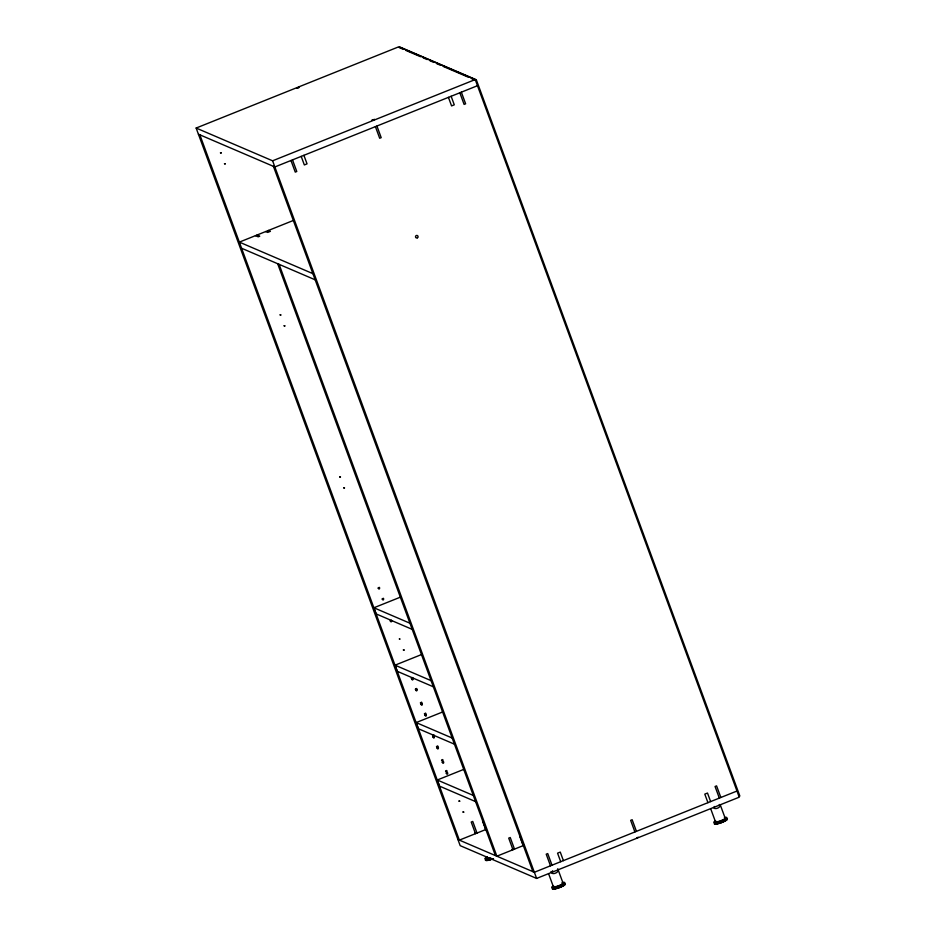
<?xml version="1.0" encoding="UTF-8"?>
<svg xmlns="http://www.w3.org/2000/svg" width="936" height="936" viewBox="0 0 936 936"><rect width="100%" height="100%" fill="white"/><g stroke="black" fill="none" stroke-linecap="round" stroke-linejoin="round"><path stroke-width="1.4" d="M476.19 832.888L475.546 832.888M476.74 832.619L476.061 832.958M511.863 849.467L512.682 849.455M719.644 804.492L719.234 804.773M485.386 828.863L486.299 828.992M638.247 837.24L636.866 837.825M476.365 832.911L474.961 833.344M513.396 849.116L514.238 848.695L513.443 848.847M474.95 833.052L475.57 832.806M196.15 128.045L398.771 46.8L475.219 79.56L739.241 797.179L536.62 878.424L460.184 845.653L196.15 128.045L272.598 160.805L475.219 79.56M738.832 796.419L739.85 796.021L476.319 79.771L475.301 80.18L471.299 78.46M477.477 85.714L274.856 166.959L198.42 134.199M293.377 220.451L239.347 242.12L312.893 273.64M412.191 629.355L376.178 613.922L373.909 607.768L400.924 596.946M433.31 686.767L397.297 671.334L395.039 665.18L422.054 654.346M454.428 744.178L418.415 728.746L416.157 722.592L443.173 711.758M475.558 801.59L439.546 786.146L437.276 780.004L464.291 769.17M486.381 829.296L459.365 840.13L199.859 134.819M523.879 845.36L496.864 856.194L279.103 264.338M736.983 791.025L534.362 872.27L457.926 839.51M552.825 871.498L552.638 870.726M475.511 833.204L474.891 833.461M475.757 832.829L476.412 832.572M714.542 806.516L714.238 806.657M433.766 734.994C430.56 735.041 434.772 738.469 434.128 735.287M476.319 79.771L400.198 47.151L399.181 47.549L403.194 49.269M405.861 50.415L420.556 56.71M423.224 57.856L427.225 59.576M429.905 60.723L433.906 62.431M436.574 63.578L440.587 65.298M443.255 66.444L468.632 77.314M268.386 230.467L270.387 231.332L267.696 232.421L265.684 231.555M256.99 235.041L259.717 236.211L258.196 236.82L255.469 235.65M241.605 248.262L315.151 279.794M373.909 607.768L409.921 623.212M395.039 665.18L431.051 680.624M416.157 722.592L452.17 738.024M437.276 780.004L473.288 795.436M713.595 807.803C715.198 809.839 720.486 807.663 720.346 805.1M461.354 92.184L465.625 103.802L464.104 104.411L459.833 92.793M720.86 797.495L716.578 785.877L715.057 786.486L719.339 798.104M720.369 805.135L725.189 818.24M451.14 96.279L454.276 104.82L451.573 105.908L448.438 97.356M710.635 801.59L707.499 793.049L704.796 794.126L707.944 802.667M710.646 808.622L715.467 821.726M376.927 126.032L381.198 137.65L379.688 138.259L375.406 126.641M636.433 831.343L632.151 819.725L630.642 820.334L634.912 831.952M303.896 155.317L307.043 163.858L304.34 164.947L301.205 156.394M563.402 860.629L560.266 852.088L557.563 853.164L560.699 861.705M557.751 868.725L563.086 883.233M292.5 159.88L296.782 171.499L295.261 172.119L290.979 160.501M552.006 865.192L547.735 853.573L546.215 854.182L550.485 865.8M551 871.439C551.187 875.581 558.406 873.066 558.254 870.094M548.554 873.616L553.375 886.72M272.598 160.805L536.62 878.424M273.417 166.339L532.923 871.65M520.065 837.088L523.201 845.641M514.507 849.127L510.237 837.509L508.716 838.118L512.986 849.736M277.653 263.718L495.425 855.574M482.566 821.024L485.702 829.565M477.009 833.052L472.738 821.434L471.217 822.042L475.488 833.66M725.225 820.439A4.797 0.796 -20.2 0 1 724.172 821.129M723.797 821.328A4.797 0.796 -20.2 0 1 721.995 822.136M721.504 822.334A4.797 0.796 -20.2 0 1 719.503 823.001M718.591 823.247A4.797 0.796 -20.2 0 1 716.461 823.2M725.552 820.334A5.171 0.854 -20.2 0 1 722.077 822.171M721.539 822.381A5.171 0.854 -20.2 0 1 719.386 823.107M718.883 823.247A5.171 0.854 -20.2 0 1 716.204 823.189M724.394 817.561A7.02 1.158 -20.2 0 1 725.365 818.977A7.02 1.158 -20.2 0 1 715.876 822.475A7.02 1.158 -20.2 0 1 715.619 820.79M726.745 818.696A7.02 1.158 -20.2 0 1 721.258 822.428A7.02 1.158 -20.2 0 1 714.577 823.177M726.839 819.199A6.646 1.1 -20.2 0 1 720.662 822.955A6.646 1.1 -20.2 0 1 715.303 823.212M724.897 818.041A5.171 0.854 -20.2 0 1 720.369 820.872A5.171 0.854 -20.2 0 1 715.724 821.328M492.605 858.698A4.797 0.796 -20.2 0 1 490.136 859.494M489.271 859.704A4.797 0.796 -20.2 0 1 487.574 859.751M490.066 859.33A4.797 0.796 -20.2 0 0 492.032 858.71A5.171 0.854 -20.2 0 1 489.926 859.435M492.64 858.745A5.171 0.854 -20.2 0 1 489.984 859.611M489.505 859.728A5.171 0.854 -20.2 0 1 487.223 859.681A5.171 0.854 -20.2 0 0 488.592 859.739M492.722 858.651A7.02 1.158 -20.2 0 1 485.48 859.739M493.494 858.675A6.646 1.1 -20.2 0 1 487.434 860.488A6.646 1.1 -20.2 0 1 486.135 859.786M490.745 857.809A7.02 1.158 -20.2 0 1 485.105 858.944A7.02 1.158 -20.2 0 1 487.27 856.873M488.873 858.019A5.171 0.854 -20.2 0 1 487.293 857.341M563.343 884.988A4.797 0.796 -20.2 0 1 562.945 885.585M562.407 885.936A4.797 0.796 -20.2 0 1 561.296 886.521M560.383 886.93A4.797 0.796 -20.2 0 1 558.394 887.691A7.02 1.158 -20.2 0 1 552.766 887.948M557.891 887.854A4.797 0.796 -20.2 0 1 555.352 888.463M563.718 884.941A5.171 0.854 -20.2 0 1 562.992 885.69M562.688 885.877A5.171 0.854 -20.2 0 1 561.003 886.731M560.512 886.954A5.171 0.854 -20.2 0 1 555.457 888.545M562.302 882.554A7.02 1.158 -20.2 0 1 563.273 883.97A7.02 1.158 -20.2 0 1 553.784 887.468A7.02 1.158 -20.2 0 1 553.527 885.795M564.946 883.713A7.02 1.158 -20.2 0 1 558.429 887.679M564.127 884.181A6.646 1.1 -20.2 0 1 559.962 887.445A6.646 1.1 -20.2 0 1 552.755 888.615M561.998 883.057A5.171 0.854 -20.2 0 1 559.085 885.561A5.171 0.854 -20.2 0 1 553.632 886.322M220.486 152.814L221.2 152.931L220.486 152.814M224.511 163.753L225.225 163.858L224.511 163.753M280.121 314.882L280.823 314.987L280.121 314.882M284.135 325.81L284.848 325.927L284.135 325.81M339.745 476.939L340.458 477.044L339.745 476.939M343.769 487.878L344.483 487.984L343.769 487.878M378.191 588.077C379.63 591.423 380.613 585.316 378.191 588.077M382.216 599.017C383.655 602.363 384.637 596.244 382.216 599.017M390.265 620.884C391.693 624.23 392.687 618.111 390.265 620.884M399.368 638.995L400.081 639.112L399.403 638.914M403.393 649.935L404.106 650.04L403.393 649.935M411.384 678.296C412.823 681.642 413.806 675.523 411.384 678.296M415.409 689.224C416.848 692.582 417.83 686.462 415.409 689.224M420.44 702.901C421.879 706.247 422.861 700.128 420.44 702.901M424.464 713.829C425.892 717.175 426.886 711.067 424.464 713.829M436.527 746.635C437.966 749.982 438.949 743.863 436.527 746.635M441.558 760.301C442.997 763.659 443.98 757.54 441.558 760.301M445.583 771.241C447.022 774.587 448.005 768.468 445.583 771.241M459.003 801.064L459.705 801.169L459.003 801.064M463.016 811.992L463.729 812.109L463.016 811.992M411.641 678.963C413.033 682.332 414.098 676.225 411.641 678.963M415.666 689.902C417.058 693.272 418.123 687.164 415.666 689.902M420.907 704.235C422.288 707.604 423.365 701.497 420.907 704.235M424.932 715.174C426.313 718.532 427.378 712.436 424.932 715.174M432.97 737.042C434.362 740.411 435.427 734.304 432.97 737.042M436.995 747.969C438.387 751.339 439.452 745.243 436.995 747.969M442.272 762.325C443.664 765.695 444.729 759.587 442.272 762.325M446.296 773.265C447.689 776.634 448.753 770.527 446.296 773.265M297.028 88.078L299.403 87.305L297.028 88.078M372.013 120.229L374.4 119.445L372.013 120.229M417.514 237.744A1.287 1.252 -66.8 0 0 417.304 235.533A1.287 1.252 -66.8 0 0 415.525 236.866A1.287 1.252 -66.8 0 0 417.514 237.744"/></g></svg>
